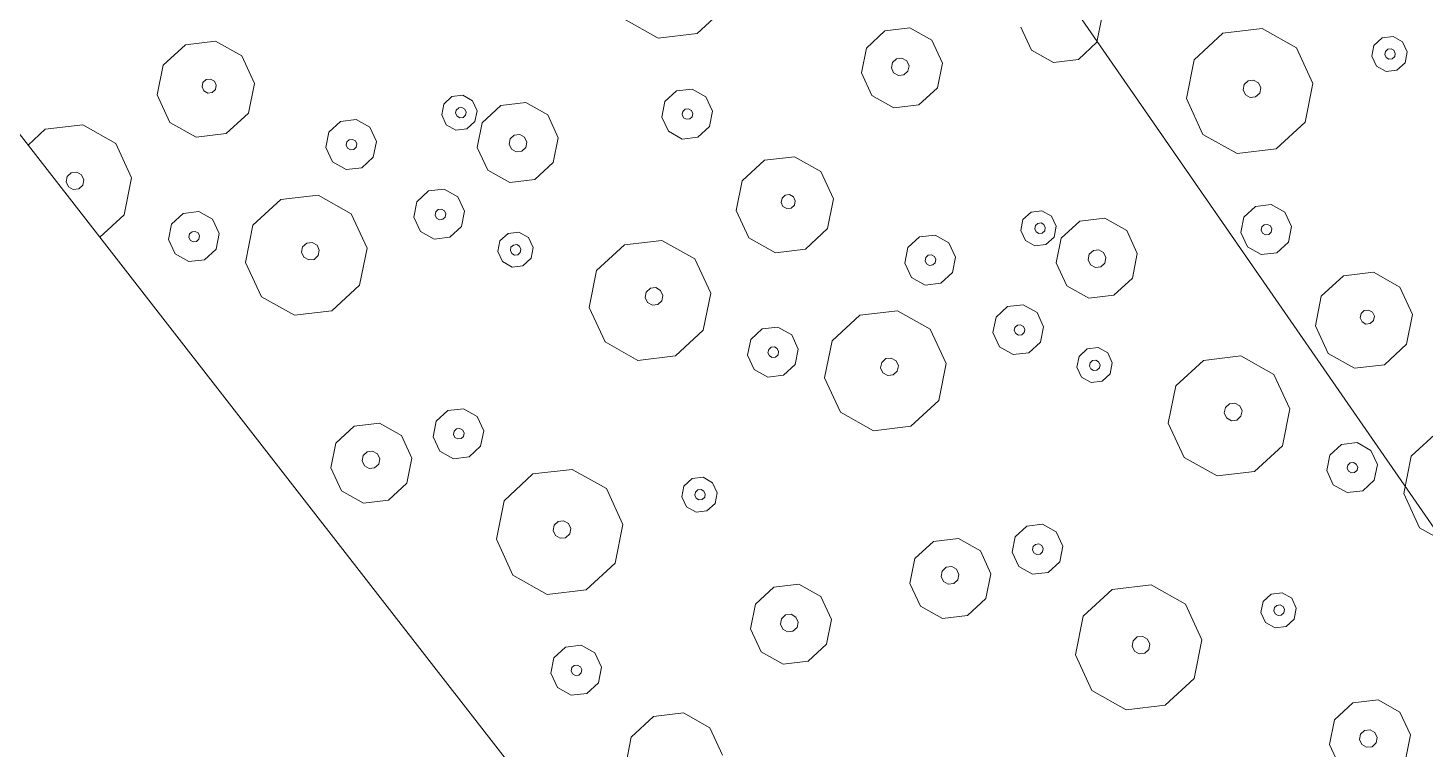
# Model space of a CAD drawing. Header units: metres. Extents: x -2858 to 512, y -1995 to 1252.
# Drawn here: x -957.179 to -952.793, y -853.931 to -851.668 of the extents above; entities that cross this region are included whole.
import ezdxf

# ---------------------------------------------------------------- set-up
doc = ezdxf.new("R2010")
doc.units = ezdxf.units.M
doc.layers.add('Calque commun', color=7, linetype='Continuous')
doc.layers.add('Calque11', color=7, linetype='Continuous')

# ---------------------------------------------------------------- blocks, each defined once
blk = doc.blocks.new('geometrebondepartleger')
at = {"layer": 'Calque11', "color": 7, "linetype": 'Continuous', "lineweight": 9}
blk.add_line((150.3457, 147.4392, 79), (130.1803, 35.9078, 79), dxfattribs=at)
blk = doc.blocks.new('pattern')
at = {"layer": 'Calque commun', "color": 54, "linetype": 'Continuous', "lineweight": 9}
for p, q in [((63.9174, 59.3839), (63.9856, 59.4241)), ((63.886, 59.3113), (63.9174, 59.3839)), ((63.9032, 59.2341), (63.886, 59.3113)), ((63.9864, 59.2955), (63.9933, 59.3113)), ((63.9933, 59.3113), (64.0082, 59.3201)), ((64.0082, 59.3201), (64.0254, 59.3185)), ((64.0254, 59.3185), (64.0384, 59.307)), ((64.0384, 59.307), (64.0421, 59.2901)), ((63.9902, 59.2786), (63.9864, 59.2955)), ((64.0031, 59.2671), (63.9902, 59.2786)), ((64.0203, 59.2655), (64.0031, 59.2671)), ((64.0352, 59.2743), (64.0203, 59.2655)), ((64.0421, 59.2901), (64.0352, 59.2743)), ((64.1408, 59.287), (64.1093, 59.2144)), ((63.9625, 59.1817), (63.9032, 59.2341)), ((64.0412, 59.1742), (63.9625, 59.1817)), ((64.1093, 59.2144), (64.0412, 59.1742)), ((63.3882, 59.0869), (63.414, 58.971)), ((63.414, 58.971), (63.3668, 58.8622)), ((63.8602, 58.8514), (63.89, 58.869)), ((63.89, 58.869), (63.9245, 58.8657)), ((63.9245, 58.8657), (63.9504, 58.8428)), ((63.3668, 58.8622), (63.2646, 58.8018)), ((63.8464, 58.8196), (63.8602, 58.8514)), ((63.8842, 58.8168), (63.8883, 58.8263)), ((63.8883, 58.8263), (63.8973, 58.8316)), ((63.8973, 58.8316), (63.9076, 58.8306)), ((63.9076, 58.8306), (63.9154, 58.8237)), ((63.9154, 58.8237), (63.9177, 58.8136)), ((63.9504, 58.8428), (63.9579, 58.809)), ((63.2646, 58.8018), (63.1465, 58.8131)), ((63.854, 58.7858), (63.8464, 58.8196)), ((63.8799, 58.7629), (63.854, 58.7858)), ((63.8865, 58.8066), (63.8842, 58.8168)), ((63.8943, 58.7998), (63.8865, 58.8066)), ((63.9046, 58.7988), (63.8943, 58.7998)), ((63.9135, 58.804), (63.9046, 58.7988)), ((63.9177, 58.8136), (63.9135, 58.804)), ((63.9442, 58.7772), (63.9144, 58.7596)), ((63.9579, 58.809), (63.9442, 58.7772)), ((63.3352, 58.6949), (63.3548, 58.7403)), ((63.3548, 58.7403), (63.3974, 58.7654)), ((63.3974, 58.7654), (63.4466, 58.7607)), ((63.4466, 58.7607), (63.4837, 58.728)), ((63.9144, 58.7596), (63.8799, 58.7629)), ((64.1319, 58.697), (64.2383, 58.7599)), ((64.2383, 58.7599), (64.3614, 58.7481)), ((64.3614, 58.7481), (64.4541, 58.6663)), ((63.3459, 58.6467), (63.3352, 58.6949)), ((63.3974, 58.6898), (63.4015, 58.6993)), ((63.3996, 58.6797), (63.3974, 58.6898)), ((63.4015, 58.6993), (63.4104, 58.7046)), ((63.4104, 58.7046), (63.4208, 58.7036)), ((63.4208, 58.7036), (63.4285, 58.6968)), ((63.4285, 58.6968), (63.4308, 58.6866)), ((63.4837, 58.728), (63.4944, 58.6798)), ((64.0827, 58.5836), (64.1319, 58.697)), ((63.383, 58.6139), (63.3459, 58.6467)), ((63.4074, 58.6728), (63.3996, 58.6797)), ((63.4177, 58.6718), (63.4074, 58.6728)), ((63.4267, 58.6771), (63.4177, 58.6718)), ((63.4308, 58.6866), (63.4267, 58.6771)), ((63.4944, 58.6798), (63.4748, 58.6344)), ((64.4541, 58.6663), (64.4809, 58.5457)), ((63.4322, 58.6093), (63.383, 58.6139)), ((63.4748, 58.6344), (63.4322, 58.6093)), ((64.1096, 58.463), (64.0827, 58.5836)), ((64.2439, 58.5679), (64.2508, 58.5838)), ((64.2477, 58.551), (64.2439, 58.5679)), ((64.2508, 58.5838), (64.2657, 58.5926)), ((64.2657, 58.5926), (64.283, 58.5909)), ((64.283, 58.5909), (64.2959, 58.5795)), ((64.2997, 58.5626), (64.2928, 58.5467)), ((64.2959, 58.5795), (64.2997, 58.5626)), ((62.9299, 58.5083), (63.0116, 58.5566)), ((63.0116, 58.5566), (63.1061, 58.5476)), ((63.1061, 58.5476), (63.1773, 58.4847)), ((64.2607, 58.5395), (64.2477, 58.551)), ((64.2779, 58.5379), (64.2607, 58.5395)), ((64.2928, 58.5467), (64.2779, 58.5379)), ((64.4809, 58.5457), (64.4318, 58.4323)), ((62.8921, 58.4212), (62.9299, 58.5083)), ((63.1773, 58.4847), (63.1979, 58.3921)), ((63.4074, 58.4184), (63.5096, 58.4787)), ((63.5096, 58.4787), (63.6277, 58.4674)), ((63.0139, 58.4225), (63.0258, 58.4296)), ((63.0258, 58.4296), (63.0396, 58.4283)), ((63.0396, 58.4283), (63.0499, 58.4191)), ((63.6277, 58.4674), (63.7167, 58.3889)), ((64.2023, 58.3811), (64.1096, 58.463)), ((64.4318, 58.4323), (64.3253, 58.3694)), ((62.9128, 58.3286), (62.8921, 58.4212)), ((63.0084, 58.4098), (63.0139, 58.4225)), ((63.0114, 58.3963), (63.0084, 58.4098)), ((63.0217, 58.3872), (63.0114, 58.3963)), ((63.0355, 58.3859), (63.0217, 58.3872)), ((63.0474, 58.3929), (63.0355, 58.3859)), ((63.053, 58.4056), (63.0474, 58.3929)), ((63.0499, 58.4191), (63.053, 58.4056)), ((63.1979, 58.3921), (63.1602, 58.305)), ((63.3602, 58.3095), (63.4074, 58.4184)), ((63.7167, 58.3889), (63.7425, 58.2731)), ((64.3253, 58.3694), (64.2023, 58.3811)), ((62.9839, 58.2657), (62.9128, 58.3286)), ((63.1602, 58.305), (63.0784, 58.2567)), ((63.386, 58.1937), (63.3602, 58.3095)), ((63.5055, 58.2953), (63.5124, 58.3112)), ((63.5093, 58.2784), (63.5055, 58.2953)), ((63.5124, 58.3112), (63.5273, 58.32)), ((63.5273, 58.32), (63.5445, 58.3183)), ((63.5445, 58.3183), (63.5575, 58.3069)), ((63.5575, 58.3069), (63.5613, 58.29)), ((63.0784, 58.2567), (62.9839, 58.2657)), ((63.5222, 58.267), (63.5093, 58.2784)), ((63.5395, 58.2653), (63.5222, 58.267)), ((63.5544, 58.2741), (63.5395, 58.2653)), ((63.5613, 58.29), (63.5544, 58.2741)), ((63.7425, 58.2731), (63.6953, 58.1642)), ((63.475, 58.1151), (63.386, 58.1937)), ((63.6953, 58.1642), (63.5931, 58.1039)), ((64.1846, 58.1301), (64.2043, 58.1755)), ((64.2043, 58.1755), (64.2469, 58.2006)), ((64.2469, 58.2006), (64.2961, 58.1959)), ((64.2961, 58.1959), (64.3332, 58.1632)), ((64.3332, 58.1632), (64.3439, 58.1149)), ((64.1954, 58.0818), (64.1846, 58.1301)), ((64.2468, 58.125), (64.251, 58.1345)), ((64.2491, 58.1148), (64.2468, 58.125)), ((64.251, 58.1345), (64.2599, 58.1398)), ((64.2599, 58.1398), (64.2702, 58.1388)), ((64.2702, 58.1388), (64.278, 58.1319)), ((64.2803, 58.1218), (64.2761, 58.1123)), ((64.278, 58.1319), (64.2803, 58.1218)), ((63.5931, 58.1039), (63.475, 58.1151)), ((64.2324, 58.0491), (64.1954, 58.0818)), ((64.2569, 58.108), (64.2491, 58.1148)), ((64.2672, 58.107), (64.2569, 58.108)), ((64.2761, 58.1123), (64.2672, 58.107)), ((64.3439, 58.1149), (64.3242, 58.0696)), ((64.4194, 58.0651), (64.4875, 58.1053)), ((64.4875, 58.1053), (64.5662, 58.0978)), ((64.5662, 58.0978), (64.6255, 58.0454)), ((62.9581, 57.9956), (62.9778, 58.041)), ((62.9778, 58.041), (63.0203, 58.0661)), ((63.0203, 58.0661), (63.0696, 58.0615)), ((63.0696, 58.0615), (63.1066, 58.0287)), ((64.2817, 58.0444), (64.2324, 58.0491)), ((64.3242, 58.0696), (64.2817, 58.0444)), ((64.3879, 57.9925), (64.4194, 58.0651)), ((64.6255, 58.0454), (64.6427, 57.9682)), ((62.9689, 57.9474), (62.9581, 57.9956)), ((63.0203, 57.9905), (63.0244, 58)), ((63.0226, 57.9804), (63.0203, 57.9905)), ((63.0244, 58), (63.0334, 58.0053)), ((63.0334, 58.0053), (63.0437, 58.0043)), ((63.0437, 58.0043), (63.0515, 57.9975)), ((63.0537, 57.9873), (63.0496, 57.9778)), ((63.0515, 57.9975), (63.0537, 57.9873)), ((63.1066, 58.0287), (63.1174, 57.9805)), ((64.4051, 57.9153), (64.3879, 57.9925)), ((64.4809, 57.9751), (64.4878, 57.991)), ((64.4878, 57.991), (64.5027, 57.9998)), ((64.5027, 57.9998), (64.5199, 57.9982)), ((64.5199, 57.9982), (64.5329, 57.9867)), ((62.3133, 57.9144), (62.327, 57.9462)), ((62.327, 57.9462), (62.3568, 57.9638)), ((62.3568, 57.9638), (62.3913, 57.9605)), ((62.3913, 57.9605), (62.4172, 57.9376)), ((63.0059, 57.9147), (62.9689, 57.9474)), ((63.0303, 57.9735), (63.0226, 57.9804)), ((63.0407, 57.9725), (63.0303, 57.9735)), ((63.0496, 57.9778), (63.0407, 57.9725)), ((63.1174, 57.9805), (63.0977, 57.9351)), ((64.4846, 57.9583), (64.4809, 57.9751)), ((64.4976, 57.9468), (64.4846, 57.9583)), ((64.5148, 57.9452), (64.4976, 57.9468)), ((64.5297, 57.954), (64.5148, 57.9452)), ((64.5366, 57.9698), (64.5297, 57.954)), ((64.5329, 57.9867), (64.5366, 57.9698)), ((64.6427, 57.9682), (64.6113, 57.8956)), ((62.3208, 57.8806), (62.3133, 57.9144)), ((62.351, 57.9116), (62.3552, 57.9211)), ((62.3533, 57.9014), (62.351, 57.9116)), ((62.3611, 57.8946), (62.3533, 57.9014)), ((62.3552, 57.9211), (62.3641, 57.9264)), ((62.3641, 57.9264), (62.3744, 57.9254)), ((62.3744, 57.9254), (62.3822, 57.9185)), ((62.3845, 57.9084), (62.3804, 57.8988)), ((62.3822, 57.9185), (62.3845, 57.9084)), ((62.4248, 57.9038), (62.411, 57.872)), ((62.4172, 57.9376), (62.4248, 57.9038)), ((63.0551, 57.91), (63.0059, 57.9147)), ((63.0977, 57.9351), (63.0551, 57.91)), ((63.6583, 57.8757), (63.6721, 57.9074)), ((63.6721, 57.9074), (63.7019, 57.925)), ((63.7019, 57.925), (63.7363, 57.9217)), ((63.7363, 57.9217), (63.7623, 57.8988)), ((64.4644, 57.8629), (64.4051, 57.9153)), ((62.3467, 57.8577), (62.3208, 57.8806)), ((62.3812, 57.8544), (62.3467, 57.8577)), ((62.3714, 57.8936), (62.3611, 57.8946)), ((62.3804, 57.8988), (62.3714, 57.8936)), ((62.411, 57.872), (62.3812, 57.8544)), ((63.6658, 57.8419), (63.6583, 57.8757)), ((63.6978, 57.8729), (63.7019, 57.8825)), ((63.7, 57.8628), (63.6978, 57.8729)), ((63.7078, 57.8559), (63.7, 57.8628)), ((63.7019, 57.8825), (63.7108, 57.8877)), ((63.7181, 57.8549), (63.7078, 57.8559)), ((63.7108, 57.8877), (63.7212, 57.8867)), ((63.7271, 57.8602), (63.7181, 57.8549)), ((63.7212, 57.8867), (63.729, 57.8799)), ((63.7312, 57.8697), (63.7271, 57.8602)), ((63.729, 57.8799), (63.7312, 57.8697)), ((63.7698, 57.8651), (63.756, 57.8333)), ((63.7623, 57.8988), (63.7698, 57.8651)), ((64.5431, 57.8554), (64.4644, 57.8629)), ((64.6113, 57.8956), (64.5431, 57.8554)), ((62.5987, 57.7918), (62.7052, 57.8547)), ((62.7052, 57.8547), (62.8282, 57.8429)), ((62.8282, 57.8429), (62.9209, 57.7611)), ((63.6918, 57.819), (63.6658, 57.8419)), ((63.7262, 57.8157), (63.6918, 57.819)), ((63.756, 57.8333), (63.7262, 57.8157)), ((64.8599, 57.7875), (64.9281, 57.8277)), ((64.9281, 57.8277), (65.0068, 57.8202)), ((65.0068, 57.8202), (65.0661, 57.7679)), ((65.3678, 57.73), (65.4056, 57.8171)), ((62.5496, 57.6784), (62.5987, 57.7918)), ((63.3634, 57.7364), (63.4315, 57.7766)), ((63.4315, 57.7766), (63.5102, 57.7691)), ((63.5102, 57.7691), (63.5695, 57.7167)), ((64.8285, 57.7149), (64.8599, 57.7875)), ((62.9209, 57.7611), (62.9478, 57.6405)), ((63.3319, 57.6638), (63.3634, 57.7364)), ((65.0661, 57.7679), (65.0833, 57.6907)), ((65.3884, 57.6374), (65.3678, 57.73)), ((62.7177, 57.6786), (62.7326, 57.6874)), ((62.7326, 57.6874), (62.7498, 57.6857)), ((62.7498, 57.6857), (62.7628, 57.6743)), ((63.439, 57.672), (63.4539, 57.6808)), ((63.4539, 57.6808), (63.4711, 57.6792)), ((63.5695, 57.7167), (63.5867, 57.6395)), ((63.7311, 57.6708), (63.7737, 57.6959)), ((63.7737, 57.6959), (63.8229, 57.6912)), ((63.8229, 57.6912), (63.8599, 57.6585)), ((64.8457, 57.6377), (64.8285, 57.7149)), ((64.9289, 57.6991), (64.9358, 57.715)), ((64.9326, 57.6822), (64.9289, 57.6991)), ((64.9456, 57.6707), (64.9326, 57.6822)), ((64.9358, 57.715), (64.9507, 57.7238)), ((64.9507, 57.7238), (64.9679, 57.7221)), ((64.9679, 57.7221), (64.9809, 57.7107)), ((64.9846, 57.6938), (64.9777, 57.6779)), ((64.9809, 57.7107), (64.9846, 57.6938)), ((65.0833, 57.6907), (65.0518, 57.6181)), ((62.5764, 57.5578), (62.5496, 57.6784)), ((62.7108, 57.6627), (62.7177, 57.6786)), ((62.7145, 57.6458), (62.7108, 57.6627)), ((62.7275, 57.6343), (62.7145, 57.6458)), ((62.7596, 57.6415), (62.7447, 57.6327)), ((62.7665, 57.6574), (62.7596, 57.6415)), ((62.7628, 57.6743), (62.7665, 57.6574)), ((62.9478, 57.6405), (62.8986, 57.5271)), ((63.3491, 57.5866), (63.3319, 57.6638)), ((63.4321, 57.6561), (63.439, 57.672)), ((63.4359, 57.6392), (63.4321, 57.6561)), ((63.4489, 57.6278), (63.4359, 57.6392)), ((63.4711, 57.6792), (63.4841, 57.6677)), ((63.4879, 57.6508), (63.481, 57.6349)), ((63.4841, 57.6677), (63.4879, 57.6508)), ((63.5867, 57.6395), (63.5553, 57.5669)), ((63.7114, 57.6254), (63.7311, 57.6708)), ((63.7765, 57.6327), (63.7854, 57.638)), ((63.7854, 57.638), (63.7957, 57.637)), ((63.7957, 57.637), (63.8035, 57.6301)), ((63.8599, 57.6585), (63.8707, 57.6102)), ((64.905, 57.5854), (64.8457, 57.6377)), ((64.9628, 57.6691), (64.9456, 57.6707)), ((64.9777, 57.6779), (64.9628, 57.6691)), ((65.4596, 57.5746), (65.3884, 57.6374)), ((62.7447, 57.6327), (62.7275, 57.6343)), ((63.4661, 57.6261), (63.4489, 57.6278)), ((63.481, 57.6349), (63.4661, 57.6261)), ((63.7222, 57.5771), (63.7114, 57.6254)), ((63.7723, 57.6232), (63.7765, 57.6327)), ((63.7746, 57.6131), (63.7723, 57.6232)), ((63.7824, 57.6062), (63.7746, 57.6131)), ((63.7927, 57.6052), (63.7824, 57.6062)), ((63.8016, 57.6105), (63.7927, 57.6052)), ((63.8058, 57.62), (63.8016, 57.6105)), ((63.8035, 57.6301), (63.8058, 57.62)), ((63.8707, 57.6102), (63.851, 57.5648)), ((65.0518, 57.6181), (64.9837, 57.5779)), ((65.6358, 57.6138), (65.5541, 57.5656)), ((62.6691, 57.476), (62.5764, 57.5578)), ((63.4084, 57.5342), (63.3491, 57.5866)), ((63.5553, 57.5669), (63.4871, 57.5267)), ((63.7592, 57.5444), (63.7222, 57.5771)), ((63.851, 57.5648), (63.8085, 57.5397)), ((64.0215, 57.52), (64.1237, 57.5803)), ((64.1237, 57.5803), (64.2418, 57.569)), ((64.2418, 57.569), (64.3307, 57.4905)), ((64.9837, 57.5779), (64.905, 57.5854)), ((65.5541, 57.5656), (65.4596, 57.5746)), ((62.8986, 57.5271), (62.7921, 57.4642)), ((63.4871, 57.5267), (63.4084, 57.5342)), ((63.4697, 57.4899), (63.4995, 57.5075)), ((63.4995, 57.5075), (63.5339, 57.5042)), ((63.8085, 57.5397), (63.7592, 57.5444)), ((63.9743, 57.4111), (64.0215, 57.52)), ((62.7921, 57.4642), (62.6691, 57.476)), ((63.4559, 57.4582), (63.4697, 57.4899)), ((63.4916, 57.4578), (63.4957, 57.4673)), ((63.4957, 57.4673), (63.5046, 57.4726)), ((63.5046, 57.4726), (63.515, 57.4716)), ((63.515, 57.4716), (63.5228, 57.4647)), ((63.5228, 57.4647), (63.525, 57.4546)), ((63.5339, 57.5042), (63.5599, 57.4813)), ((63.5599, 57.4813), (63.5674, 57.4475)), ((64.3307, 57.4905), (64.3565, 57.3747)), ((63.4634, 57.4244), (63.4559, 57.4582)), ((63.4894, 57.4015), (63.4634, 57.4244)), ((63.4938, 57.4477), (63.4916, 57.4578)), ((63.5016, 57.4408), (63.4938, 57.4477)), ((63.5119, 57.4398), (63.5016, 57.4408)), ((63.5209, 57.4451), (63.5119, 57.4398)), ((63.525, 57.4546), (63.5209, 57.4451)), ((63.5674, 57.4475), (63.5536, 57.4158)), ((64.1264, 57.4128), (64.1413, 57.4216)), ((64.1413, 57.4216), (64.1586, 57.4199)), ((64.1586, 57.4199), (64.1715, 57.4085)), ((63.5238, 57.3982), (63.4894, 57.4015)), ((63.5536, 57.4158), (63.5238, 57.3982)), ((64.0001, 57.2953), (63.9743, 57.4111)), ((64.1195, 57.3969), (64.1264, 57.4128)), ((64.1233, 57.38), (64.1195, 57.3969)), ((64.1363, 57.3685), (64.1233, 57.38)), ((64.1684, 57.3757), (64.1535, 57.3669)), ((64.1753, 57.3916), (64.1684, 57.3757)), ((64.1715, 57.4085), (64.1753, 57.3916)), ((64.3565, 57.3747), (64.3093, 57.2658)), ((65.4534, 57.3498), (65.496, 57.375)), ((65.496, 57.375), (65.5452, 57.3703)), ((63.753, 57.3189), (63.7956, 57.344)), ((63.7956, 57.344), (63.8448, 57.3394)), ((63.8448, 57.3394), (63.8819, 57.3066)), ((64.1535, 57.3669), (64.1363, 57.3685)), ((65.4338, 57.3045), (65.4534, 57.3498)), ((65.5452, 57.3703), (65.5823, 57.3376)), ((65.5823, 57.3376), (65.5931, 57.2893)), ((63.7333, 57.2735), (63.753, 57.3189)), ((63.8819, 57.3066), (63.8926, 57.2584)), ((64.089, 57.2167), (64.0001, 57.2953)), ((65.4445, 57.2562), (65.4338, 57.3045)), ((65.496, 57.2994), (65.5001, 57.3089)), ((65.4982, 57.2892), (65.496, 57.2994)), ((65.506, 57.2824), (65.4982, 57.2892)), ((65.5001, 57.3089), (65.509, 57.3142)), ((65.509, 57.3142), (65.5194, 57.3132)), ((65.5253, 57.2866), (65.5163, 57.2814)), ((65.5194, 57.3132), (65.5272, 57.3063)), ((65.5294, 57.2962), (65.5253, 57.2866)), ((65.5272, 57.3063), (65.5294, 57.2962)), ((65.5931, 57.2893), (65.5734, 57.2439)), ((63.7441, 57.2253), (63.7333, 57.2735)), ((63.7955, 57.2684), (63.7997, 57.2779)), ((63.7978, 57.2583), (63.7955, 57.2684)), ((63.8056, 57.2514), (63.7978, 57.2583)), ((63.7997, 57.2779), (63.8086, 57.2832)), ((63.8159, 57.2504), (63.8056, 57.2514)), ((63.8086, 57.2832), (63.8189, 57.2822)), ((63.8249, 57.2557), (63.8159, 57.2504)), ((63.8189, 57.2822), (63.8267, 57.2754)), ((63.829, 57.2652), (63.8249, 57.2557)), ((63.8267, 57.2754), (63.829, 57.2652)), ((63.8926, 57.2584), (63.873, 57.213)), ((64.3093, 57.2658), (64.2071, 57.2055)), ((64.7889, 57.2233), (64.8027, 57.255)), ((64.8027, 57.255), (64.8325, 57.2726)), ((64.8325, 57.2726), (64.867, 57.2693)), ((64.867, 57.2693), (64.8929, 57.2464)), ((64.8929, 57.2464), (64.9004, 57.2126)), ((65.4816, 57.2235), (65.4445, 57.2562)), ((65.5163, 57.2814), (65.506, 57.2824)), ((65.5734, 57.2439), (65.5308, 57.2188)), ((62.8862, 57.1599), (62.9543, 57.2001)), ((62.9543, 57.2001), (63.0331, 57.1926)), ((63.7812, 57.1926), (63.7441, 57.2253)), ((63.873, 57.213), (63.8304, 57.1879)), ((64.2071, 57.2055), (64.089, 57.2167)), ((64.7965, 57.1895), (64.7889, 57.2233)), ((64.8267, 57.2204), (64.8308, 57.2299)), ((64.829, 57.2103), (64.8267, 57.2204)), ((64.8368, 57.2034), (64.829, 57.2103)), ((64.8308, 57.2299), (64.8398, 57.2352)), ((64.8471, 57.2024), (64.8368, 57.2034)), ((64.8398, 57.2352), (64.8501, 57.2342)), ((64.856, 57.2077), (64.8471, 57.2024)), ((64.8501, 57.2342), (64.8579, 57.2273)), ((64.8602, 57.2172), (64.856, 57.2077)), ((64.8579, 57.2273), (64.8602, 57.2172)), ((64.9004, 57.2126), (64.8867, 57.1809)), ((65.5308, 57.2188), (65.4816, 57.2235)), ((63.0331, 57.1926), (63.0924, 57.1403)), ((63.8304, 57.1879), (63.7812, 57.1926)), ((64.2973, 57.1439), (64.3399, 57.1691)), ((64.3399, 57.1691), (64.3891, 57.1644)), ((64.3891, 57.1644), (64.4262, 57.1317)), ((64.8224, 57.1666), (64.7965, 57.1895)), ((64.8569, 57.1633), (64.8224, 57.1666)), ((64.8867, 57.1809), (64.8569, 57.1633)), ((65.0744, 57.1007), (65.1809, 57.1635)), ((65.1809, 57.1635), (65.3039, 57.1518)), ((63.0924, 57.1403), (63.1096, 57.063)), ((64.2777, 57.0986), (64.2973, 57.1439)), ((64.4262, 57.1317), (64.4369, 57.0834)), ((65.3039, 57.1518), (65.3966, 57.07)), ((64.2884, 57.0503), (64.2777, 57.0986)), ((64.3399, 57.0935), (64.344, 57.103)), ((64.3421, 57.0833), (64.3399, 57.0935)), ((64.3499, 57.0764), (64.3421, 57.0833)), ((64.344, 57.103), (64.3529, 57.1083)), ((64.3602, 57.0755), (64.3499, 57.0764)), ((64.3529, 57.1083), (64.3633, 57.1073)), ((64.3692, 57.0807), (64.3602, 57.0755)), ((64.3633, 57.1073), (64.371, 57.1004)), ((64.3733, 57.0903), (64.3692, 57.0807)), ((64.371, 57.1004), (64.3733, 57.0903)), ((64.4369, 57.0834), (64.4173, 57.038)), ((65.0252, 56.9873), (65.0744, 57.1007)), ((65.3966, 57.07), (65.4234, 56.9493)), ((63.1096, 57.063), (63.0781, 56.9905)), ((64.3255, 57.0176), (64.2884, 57.0503)), ((64.4173, 57.038), (64.3747, 57.0129)), ((64.3747, 57.0129), (64.3255, 57.0176)), ((65.0521, 56.8666), (65.0252, 56.9873)), ((65.1864, 56.9715), (65.1933, 56.9874)), ((65.1933, 56.9874), (65.2082, 56.9962)), ((65.2082, 56.9962), (65.2255, 56.9946)), ((65.2255, 56.9946), (65.2384, 56.9831)), ((65.2384, 56.9831), (65.2422, 56.9662)), ((63.8724, 56.9119), (63.9541, 56.9602)), ((63.9541, 56.9602), (64.0486, 56.9512)), ((64.0486, 56.9512), (64.1198, 56.8884)), ((65.1902, 56.9546), (65.1864, 56.9715)), ((65.2032, 56.9432), (65.1902, 56.9546)), ((65.2204, 56.9415), (65.2032, 56.9432)), ((65.2353, 56.9503), (65.2204, 56.9415)), ((65.2422, 56.9662), (65.2353, 56.9503)), ((65.4234, 56.9493), (65.3743, 56.8359)), ((63.3268, 56.8823), (63.3949, 56.9225)), ((63.3949, 56.9225), (63.4736, 56.915)), ((63.4736, 56.915), (63.5329, 56.8627)), ((63.8346, 56.8249), (63.8724, 56.9119)), ((63.2953, 56.8097), (63.3268, 56.8823)), ((63.5329, 56.8627), (63.5501, 56.7855)), ((64.1198, 56.8884), (64.1404, 56.7957)), ((64.3499, 56.822), (64.4521, 56.8823)), ((64.4521, 56.8823), (64.5702, 56.8711)), ((64.5702, 56.8711), (64.6592, 56.7925)), ((65.1448, 56.7848), (65.0521, 56.8666)), ((63.3125, 56.7325), (63.2953, 56.8097)), ((63.3957, 56.7939), (63.4026, 56.8098)), ((63.4026, 56.8098), (63.4175, 56.8186)), ((63.4175, 56.8186), (63.4347, 56.8169)), ((63.4347, 56.8169), (63.4477, 56.8055)), ((63.4477, 56.8055), (63.4515, 56.7886)), ((63.8553, 56.7322), (63.8346, 56.8249)), ((63.9509, 56.8135), (63.9564, 56.8262)), ((63.9539, 56.8), (63.9509, 56.8135)), ((63.9564, 56.8262), (63.9683, 56.8332)), ((63.9683, 56.8332), (63.9821, 56.8319)), ((63.9821, 56.8319), (63.9924, 56.8228)), ((63.9954, 56.8092), (63.9899, 56.7965)), ((63.9924, 56.8228), (63.9954, 56.8092)), ((64.3027, 56.7131), (64.3499, 56.822)), ((65.3743, 56.8359), (65.2678, 56.7731)), ((63.3995, 56.777), (63.3957, 56.7939)), ((63.4124, 56.7656), (63.3995, 56.777)), ((63.4297, 56.7639), (63.4124, 56.7656)), ((63.4446, 56.7727), (63.4297, 56.7639)), ((63.4515, 56.7886), (63.4446, 56.7727)), ((63.5501, 56.7855), (63.5187, 56.7129)), ((63.9642, 56.7908), (63.9539, 56.8)), ((63.978, 56.7895), (63.9642, 56.7908)), ((63.9899, 56.7965), (63.978, 56.7895)), ((64.1404, 56.7957), (64.1027, 56.7086)), ((64.6592, 56.7925), (64.685, 56.6767)), ((65.2678, 56.7731), (65.1448, 56.7848)), ((63.3718, 56.6802), (63.3125, 56.7325)), ((63.9264, 56.6694), (63.8553, 56.7322)), ((64.4549, 56.7148), (64.4698, 56.7236)), ((64.4698, 56.7236), (64.487, 56.722)), ((64.487, 56.722), (64.5, 56.7105)), ((63.4505, 56.6727), (63.3718, 56.6802)), ((63.5187, 56.7129), (63.4505, 56.6727)), ((64.1027, 56.7086), (64.0209, 56.6604)), ((64.3285, 56.5973), (64.3027, 56.7131)), ((64.448, 56.6989), (64.4549, 56.7148)), ((64.4518, 56.682), (64.448, 56.6989)), ((64.4647, 56.6706), (64.4518, 56.682)), ((64.4969, 56.6777), (64.482, 56.6689)), ((64.5038, 56.6936), (64.4969, 56.6777)), ((64.5, 56.7105), (64.5038, 56.6936)), ((64.685, 56.6767), (64.6378, 56.5679)), ((64.0209, 56.6604), (63.9264, 56.6694)), ((64.482, 56.6689), (64.4647, 56.6706)), ((64.4175, 56.5188), (64.3285, 56.5973)), ((65.1468, 56.5791), (65.1894, 56.6042)), ((65.1894, 56.6042), (65.2386, 56.5995)), ((65.2386, 56.5995), (65.2757, 56.5668)), ((64.6378, 56.5679), (64.5356, 56.5075)), ((65.1271, 56.5337), (65.1468, 56.5791)), ((65.1935, 56.5381), (65.2024, 56.5434)), ((65.2024, 56.5434), (65.2127, 56.5424)), ((65.2127, 56.5424), (65.2205, 56.5356)), ((65.2757, 56.5668), (65.2864, 56.5186)), ((64.5356, 56.5075), (64.4175, 56.5188)), ((65.1379, 56.4855), (65.1271, 56.5337)), ((65.1893, 56.5286), (65.1935, 56.5381)), ((65.1916, 56.5185), (65.1893, 56.5286)), ((65.1994, 56.5116), (65.1916, 56.5185)), ((65.2097, 56.5106), (65.1994, 56.5116)), ((65.2186, 56.5159), (65.2097, 56.5106)), ((65.2228, 56.5254), (65.2186, 56.5159)), ((65.2205, 56.5356), (65.2228, 56.5254)), ((65.2864, 56.5186), (65.2667, 56.4732)), ((65.3619, 56.4687), (65.43, 56.5089)), ((65.43, 56.5089), (65.5087, 56.5014)), ((65.5087, 56.5014), (65.568, 56.4491)), ((63.9203, 56.4446), (63.9628, 56.4698)), ((63.9628, 56.4698), (64.0121, 56.4651)), ((64.0121, 56.4651), (64.0491, 56.4324)), ((65.1749, 56.4527), (65.1379, 56.4855)), ((65.2242, 56.4481), (65.1749, 56.4527)), ((65.2667, 56.4732), (65.2242, 56.4481)), ((65.3304, 56.3962), (65.3619, 56.4687)), ((63.9006, 56.3993), (63.9203, 56.4446)), ((63.9669, 56.4037), (63.9759, 56.409)), ((63.9759, 56.409), (63.9862, 56.408)), ((64.0491, 56.4324), (64.0599, 56.3841)), ((65.568, 56.4491), (65.5852, 56.3719)), ((63.9114, 56.351), (63.9006, 56.3993)), ((63.9628, 56.3942), (63.9669, 56.4037)), ((63.9651, 56.384), (63.9628, 56.3942)), ((63.9728, 56.3772), (63.9651, 56.384)), ((63.9832, 56.3762), (63.9728, 56.3772)), ((63.9921, 56.3814), (63.9832, 56.3762)), ((63.9862, 56.408), (63.994, 56.4011)), ((63.9962, 56.391), (63.9921, 56.3814)), ((63.994, 56.4011), (63.9962, 56.391)), ((64.0599, 56.3841), (64.0402, 56.3387)), ((65.3476, 56.3189), (65.3304, 56.3962)), ((65.4234, 56.3788), (65.4303, 56.3947)), ((65.4271, 56.3619), (65.4234, 56.3788)), ((65.4303, 56.3947), (65.4452, 56.4035)), ((65.4452, 56.4035), (65.4624, 56.4018)), ((65.4624, 56.4018), (65.4754, 56.3904)), ((65.4791, 56.3735), (65.4722, 56.3576)), ((65.4754, 56.3904), (65.4791, 56.3735)), ((65.5852, 56.3719), (65.5538, 56.2993)), ((63.9484, 56.3183), (63.9114, 56.351)), ((64.0402, 56.3387), (63.9976, 56.3136)), ((64.6146, 56.3111), (64.6444, 56.3287)), ((64.6444, 56.3287), (64.6788, 56.3254)), ((64.6788, 56.3254), (64.7048, 56.3025)), ((65.4401, 56.3504), (65.4271, 56.3619)), ((65.4573, 56.3488), (65.4401, 56.3504)), ((65.4722, 56.3576), (65.4573, 56.3488)), ((63.9976, 56.3136), (63.9484, 56.3183)), ((64.6008, 56.2793), (64.6146, 56.3111)), ((64.6083, 56.2455), (64.6008, 56.2793)), ((64.6403, 56.2766), (64.6444, 56.2861)), ((64.6444, 56.2861), (64.6533, 56.2914)), ((64.6533, 56.2914), (64.6637, 56.2904)), ((64.6637, 56.2904), (64.6715, 56.2835)), ((64.6715, 56.2835), (64.6737, 56.2734)), ((64.7048, 56.3025), (64.7123, 56.2687)), ((65.4069, 56.2666), (65.3476, 56.3189)), ((65.5538, 56.2993), (65.4856, 56.2591)), ((63.6477, 56.2583), (63.7707, 56.2466)), ((63.7707, 56.2466), (63.8634, 56.1648)), ((64.6343, 56.2226), (64.6083, 56.2455)), ((64.6425, 56.2664), (64.6403, 56.2766)), ((64.6503, 56.2596), (64.6425, 56.2664)), ((64.6606, 56.2586), (64.6503, 56.2596)), ((64.6696, 56.2639), (64.6606, 56.2586)), ((64.6985, 56.2369), (64.6687, 56.2193)), ((64.6737, 56.2734), (64.6696, 56.2639)), ((64.7123, 56.2687), (64.6985, 56.2369)), ((65.4856, 56.2591), (65.4069, 56.2666)), ((64.6687, 56.2193), (64.6343, 56.2226)), ((63.8634, 56.1648), (63.8903, 56.0441)), ((64.3059, 56.14), (64.374, 56.1802)), ((64.374, 56.1802), (64.4527, 56.1727)), ((64.4527, 56.1727), (64.512, 56.1204)), ((64.2744, 56.0674), (64.3059, 56.14)), ((64.512, 56.1204), (64.5292, 56.0432)), ((64.2916, 55.9902), (64.2744, 56.0674)), ((64.3746, 56.0598), (64.3815, 56.0756)), ((64.3784, 56.0429), (64.3746, 56.0598)), ((64.3815, 56.0756), (64.3964, 56.0844)), ((64.3964, 56.0844), (64.4136, 56.0828)), ((64.4136, 56.0828), (64.4266, 56.0713)), ((64.4266, 56.0713), (64.4304, 56.0545)), ((64.6539, 56.029), (64.6736, 56.0744)), ((64.6736, 56.0744), (64.7162, 56.0995)), ((64.7162, 56.0995), (64.7654, 56.0948)), ((64.7654, 56.0948), (64.8024, 56.0621)), ((64.8024, 56.0621), (64.8132, 56.0139)), ((64.3914, 56.0314), (64.3784, 56.0429)), ((64.4086, 56.0298), (64.3914, 56.0314)), ((64.4235, 56.0386), (64.4086, 56.0298)), ((64.4304, 56.0545), (64.4235, 56.0386)), ((64.5292, 56.0432), (64.4978, 55.9706)), ((64.6647, 55.9808), (64.6539, 56.029)), ((64.7148, 56.0268), (64.7189, 56.0364)), ((64.7171, 56.0167), (64.7148, 56.0268)), ((64.7249, 56.0098), (64.7171, 56.0167)), ((64.7189, 56.0364), (64.7279, 56.0416)), ((64.7279, 56.0416), (64.7382, 56.0406)), ((64.7441, 56.0141), (64.7352, 56.0088)), ((64.7382, 56.0406), (64.746, 56.0338)), ((64.7483, 56.0236), (64.7441, 56.0141)), ((64.746, 56.0338), (64.7483, 56.0236)), ((64.8132, 56.0139), (64.7935, 55.9685)), ((64.3509, 55.9379), (64.2916, 55.9902)), ((64.4978, 55.9706), (64.4296, 55.9304)), ((64.7017, 55.948), (64.6647, 55.9808)), ((64.7352, 56.0088), (64.7249, 56.0098)), ((64.964, 55.9236), (65.0662, 55.9839)), ((65.0662, 55.9839), (65.1843, 55.9727)), ((65.1843, 55.9727), (65.2732, 55.8941)), ((64.4296, 55.9304), (64.3509, 55.9379)), ((64.751, 55.9434), (64.7017, 55.948)), ((64.7935, 55.9685), (64.751, 55.9434)), ((64.3984, 55.8618), (64.4122, 55.8936)), ((64.4122, 55.8936), (64.442, 55.9111)), ((64.442, 55.9111), (64.4764, 55.9079)), ((64.4764, 55.9079), (64.5024, 55.885)), ((64.5024, 55.885), (64.5099, 55.8512)), ((64.9168, 55.8147), (64.964, 55.9236)), ((65.2732, 55.8941), (65.299, 55.7783)), ((64.4059, 55.828), (64.3984, 55.8618)), ((64.4341, 55.8614), (64.4382, 55.871)), ((64.4363, 55.8513), (64.4341, 55.8614)), ((64.4441, 55.8444), (64.4363, 55.8513)), ((64.4382, 55.871), (64.4471, 55.8762)), ((64.4544, 55.8434), (64.4441, 55.8444)), ((64.4471, 55.8762), (64.4575, 55.8752)), ((64.4634, 55.8487), (64.4544, 55.8434)), ((64.4575, 55.8752), (64.4653, 55.8684)), ((64.4675, 55.8582), (64.4634, 55.8487)), ((64.4653, 55.8684), (64.4675, 55.8582)), ((64.5099, 55.8512), (64.4961, 55.8194)), ((64.4319, 55.8051), (64.4059, 55.828)), ((64.4663, 55.8018), (64.4319, 55.8051)), ((64.4961, 55.8194), (64.4663, 55.8018)), ((64.9426, 55.6989), (64.9168, 55.8147)), ((65.062, 55.8005), (65.0689, 55.8164)), ((65.0658, 55.7836), (65.062, 55.8005)), ((65.0689, 55.8164), (65.0838, 55.8252)), ((65.0838, 55.8252), (65.1011, 55.8236)), ((65.1011, 55.8236), (65.114, 55.8121)), ((65.1178, 55.7952), (65.1109, 55.7793)), ((65.114, 55.8121), (65.1178, 55.7952)), ((65.0788, 55.7722), (65.0658, 55.7836)), ((65.096, 55.7705), (65.0788, 55.7722)), ((65.1109, 55.7793), (65.096, 55.7705)), ((65.299, 55.7783), (65.2518, 55.6694)), ((64.6758, 55.6772), (64.6955, 55.7225)), ((64.6955, 55.7225), (64.7381, 55.7477)), ((64.7381, 55.7477), (64.7873, 55.743)), ((64.7873, 55.743), (64.8244, 55.7103)), ((64.8244, 55.7103), (64.8351, 55.662)), ((64.6866, 55.6289), (64.6758, 55.6772)), ((64.738, 55.6721), (64.7422, 55.6816)), ((64.7403, 55.6619), (64.738, 55.6721)), ((64.7422, 55.6816), (64.7511, 55.6869)), ((64.7511, 55.6869), (64.7614, 55.6859)), ((64.7614, 55.6859), (64.7692, 55.679)), ((64.7715, 55.6689), (64.7674, 55.6593)), ((64.7692, 55.679), (64.7715, 55.6689)), ((65.0315, 55.6204), (64.9426, 55.6989)), ((65.2518, 55.6694), (65.1496, 55.6091)), ((64.7237, 55.5962), (64.6866, 55.6289)), ((64.7481, 55.6551), (64.7403, 55.6619)), ((64.7584, 55.6541), (64.7481, 55.6551)), ((64.7674, 55.6593), (64.7584, 55.6541)), ((64.8351, 55.662), (64.8155, 55.6166)), ((65.1496, 55.6091), (65.0315, 55.6204)), ((64.7729, 55.5915), (64.7237, 55.5962)), ((64.8155, 55.6166), (64.7729, 55.5915)), ((65.2202, 55.5022), (65.2398, 55.5476)), ((65.2398, 55.5476), (65.2824, 55.5727)), ((65.2824, 55.5727), (65.3316, 55.568)), ((65.3316, 55.568), (65.3687, 55.5353)), ((65.3687, 55.5353), (65.3794, 55.487)), ((65.2309, 55.454), (65.2202, 55.5022)), ((65.2823, 55.4971), (65.2865, 55.5066)), ((65.2846, 55.487), (65.2823, 55.4971)), ((65.2865, 55.5066), (65.2954, 55.5119)), ((65.2954, 55.5119), (65.3058, 55.5109)), ((65.3058, 55.5109), (65.3135, 55.504)), ((65.3158, 55.4939), (65.3117, 55.4844)), ((65.3135, 55.504), (65.3158, 55.4939)), ((65.268, 55.4212), (65.2309, 55.454)), ((65.2924, 55.4801), (65.2846, 55.487)), ((65.3027, 55.4791), (65.2924, 55.4801)), ((65.3117, 55.4844), (65.3027, 55.4791)), ((65.3794, 55.487), (65.3598, 55.4417)), ((65.3172, 55.4165), (65.268, 55.4212)), ((65.3598, 55.4417), (65.3172, 55.4165)), ((64.8149, 55.3156), (64.8966, 55.3639)), ((64.8966, 55.3639), (64.9911, 55.3549)), ((64.7771, 55.2285), (64.8149, 55.3156)), ((64.9911, 55.3549), (65.0623, 55.292)), ((65.0623, 55.292), (65.0829, 55.1994)), ((65.2924, 55.2257), (65.3946, 55.286)), ((65.3946, 55.286), (65.4985, 55.2761)), ((64.7978, 55.1358), (64.7771, 55.2285)), ((64.8933, 55.2171), (64.8989, 55.2298)), ((64.8989, 55.2298), (64.9108, 55.2369)), ((64.9108, 55.2369), (64.9246, 55.2355)), ((64.9246, 55.2355), (64.9349, 55.2264)), ((64.9349, 55.2264), (64.938, 55.2129)), ((65.2452, 55.1168), (65.2924, 55.2257)), ((64.8964, 55.2036), (64.8933, 55.2171)), ((64.9067, 55.1945), (64.8964, 55.2036)), ((64.9205, 55.1931), (64.9067, 55.1945)), ((64.9324, 55.2002), (64.9205, 55.1931)), ((64.938, 55.2129), (64.9324, 55.2002)), ((65.0829, 55.1994), (65.0452, 55.1123)), ((64.8689, 55.073), (64.7978, 55.1358)), ((65.0452, 55.1123), (64.9634, 55.064)), ((65.271, 55.001), (65.2452, 55.1168)), ((65.3905, 55.1026), (65.3974, 55.1185)), ((65.3943, 55.0857), (65.3905, 55.1026)), ((65.3974, 55.1185), (65.4123, 55.1272)), ((65.4123, 55.1272), (65.4295, 55.1256)), ((65.4295, 55.1256), (65.4425, 55.1142)), ((65.4463, 55.0973), (65.4394, 55.0814)), ((65.4425, 55.1142), (65.4463, 55.0973)), ((64.9634, 55.064), (64.8689, 55.073)), ((65.4072, 55.0742), (65.3943, 55.0857)), ((65.4245, 55.0726), (65.4072, 55.0742)), ((65.4394, 55.0814), (65.4245, 55.0726)), ((65.36, 54.9224), (65.271, 55.001)), ((65.4333, 54.9154), (65.36, 54.9224))]:
    blk.add_line(p, q, dxfattribs=at)
at = {"layer": 'Calque commun', "color": 7, "linetype": 'Continuous', "lineweight": 9}
mesh = blk.add_polyface(dxfattribs=at)
corners = [(70.8497, 113.5412), (53.8349, 19.1692), (74.7282, 106.3237), (76.0435, 113.5984), (74.769, 106.1763), (58.8077, 18.2701), (114.1703, 105.207), (114.1703, 98.5387)]
mesh.append_faces([[corners[k] for k in face] for face in [(3, 4, 6)]], dxfattribs={"vtx0": -1, "vtx1": -1, "color": 7})
mesh.append_faces([[corners[k] for k in face] for face in [(3, 2, 4)]], dxfattribs={"vtx0": -1, "vtx2": -1, "color": 7})
mesh.append_faces([[corners[k] for k in face] for face in [(5, 2, 1)]], dxfattribs={"vtx1": -1, "color": 7})
mesh.append_faces([[corners[k] for k in face] for face in [(0, 1, 2), (3, 0, 2)]], dxfattribs={"vtx1": -1, "vtx2": -1, "color": 7})
mesh.append_faces([[corners[k] for k in face] for face in [(4, 7, 6)]], dxfattribs={"vtx2": -1, "color": 7})

msp = doc.modelspace()

# ---------------------------------------------------------------- block references
at = {"layer": 'Calque commun', "color": 0, "linetype": 'ByBlock', "lineweight": -2, "rotation": 228.1617603435354}
for name, p in [('geometrebondepartleger', (-916.0371, -706.7784)), ('pattern', (-954.4467, -766.6559))]:
    msp.add_blockref(name, p, dxfattribs=at)

doc.saveas('drawing.dxf')
